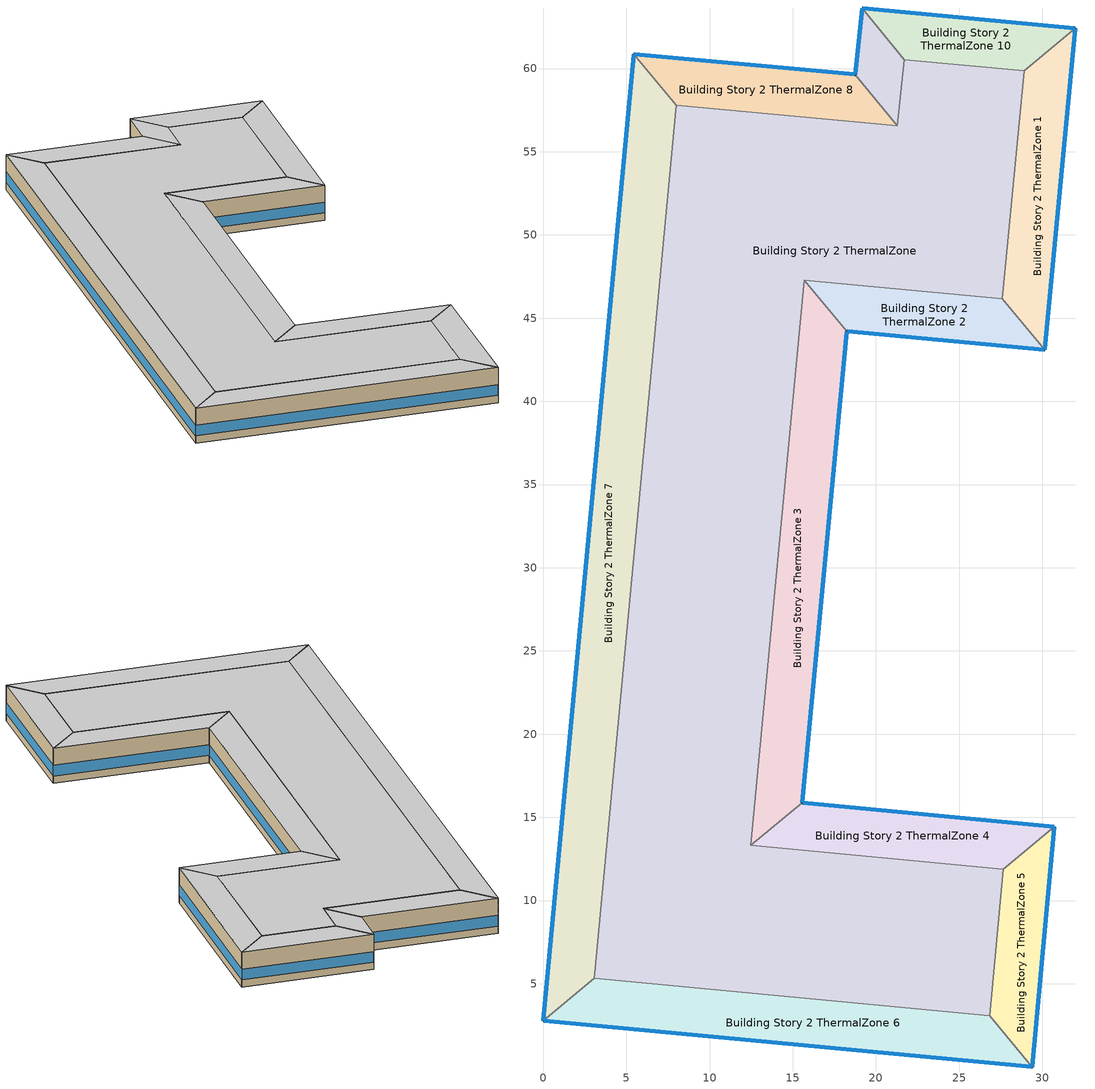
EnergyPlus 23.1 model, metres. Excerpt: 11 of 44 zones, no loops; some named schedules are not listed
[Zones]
Building Story 2 ThermalZone
 floor adiabatic (Typical Interior Ceiling): 28.9,59.87 27.59,46.17 15.7,47.28 12.49,13.33 27.65,11.89 26.84,3.08 3.08,5.33 8,57.78 21.29,56.55 21.71,60.54 z3.6
 wall adiabatic (Typical Interior Wall): 27.59,46.17 28.9,59.87 21.71,60.54 21.29,56.55 8,57.78 3.08,5.33 26.84,3.08 27.65,11.89 12.49,13.33 15.7,47.28 27.59,46.17 z3.6:7.2
 ceiling adiabatic (Typical Interior Floor): 21.71,60.54 21.29,56.55 8,57.78 3.08,5.33 26.84,3.08 27.65,11.89 12.49,13.33 15.7,47.28 27.59,46.17 28.9,59.87 z7.2
Building Story 2 ThermalZone 1
 floor adiabatic (Typical Interior Ceiling): 31.99,62.42 30.14,43.09 27.59,46.17 28.9,59.87 z3.6
 wall outside (Typical Insulated Steel Framed Exterior Wall R-20.41): 30.14,43.09 31.99,62.42 z3.6:7.2
 wall adiabatic (Typical Interior Wall): 31.99,62.42 28.9,59.87 27.59,46.17 30.14,43.09 z3.6:7.2
 window (U 0.48 SHGC 0.40 Dbl Ref-D Clr 6mm/13mm): 30.15,43.12 31.98,62.39 z4.36:5.44
 ceiling adiabatic (Typical Interior Floor): 28.9,59.87 27.59,46.17 30.14,43.09 31.99,62.42 z7.2
Building Story 2 ThermalZone 10
 floor adiabatic (Typical Interior Floor): 19.17,63.64 31.99,62.42 28.9,59.87 21.71,60.54 z3.6
 wall outside (Typical Insulated Steel Framed Exterior Wall R-20.41): 31.99,62.42 19.17,63.64 z3.6:7.2
 wall adiabatic (Typical Interior Wall): 19.17,63.64 21.71,60.54 28.9,59.87 31.99,62.42 z3.6:7.2
 window (U 0.48 SHGC 0.40 Dbl Ref-D Clr 6mm/13mm): 31.96,62.42 19.2,63.63 z4.36:5.45
 ceiling adiabatic (Typical Interior Ceiling): 21.71,60.54 28.9,59.87 31.99,62.42 19.17,63.64 z7.2
Building Story 2 ThermalZone 2
 floor adiabatic (Typical Interior Ceiling): 30.14,43.09 18.25,44.2 15.7,47.28 27.59,46.17 z3.6
 wall outside (Typical Insulated Steel Framed Exterior Wall R-20.41): 18.25,44.2 30.14,43.09 z3.6:7.2
 wall adiabatic (Typical Interior Wall): 30.14,43.09 27.59,46.17 15.7,47.28 18.25,44.2 z3.6:7.2
 window (U 0.48 SHGC 0.40 Dbl Ref-D Clr 6mm/13mm): 18.28,44.2 30.12,43.09 z4.36:5.45
 ceiling adiabatic (Typical Interior Floor): 27.59,46.17 15.7,47.28 18.25,44.2 30.14,43.09 z7.2
Building Story 2 ThermalZone 3
 floor adiabatic (Typical Interior Ceiling): 18.25,44.2 15.57,15.88 12.49,13.33 15.7,47.28 z3.6
 wall outside (Typical Insulated Steel Framed Exterior Wall R-20.41): 15.57,15.88 18.25,44.2 z3.6:7.2
 wall adiabatic (Typical Interior Wall): 18.25,44.2 15.7,47.28 12.49,13.33 15.57,15.88 z3.6:7.2
 window (U 0.48 SHGC 0.40 Dbl Ref-D Clr 6mm/13mm): 15.58,15.91 18.25,44.18 z4.36:5.44
 ceiling adiabatic (Typical Interior Ceiling): 15.7,47.28 12.49,13.33 15.57,15.88 18.25,44.2 z7.2
Building Story 2 ThermalZone 4
 floor adiabatic (Typical Interior Floor): 15.57,15.88 30.73,14.44 27.65,11.89 12.49,13.33 z3.6
 wall outside (Typical Insulated Steel Framed Exterior Wall R-20.41): 30.73,14.44 15.57,15.88 z3.6:7.2
 wall adiabatic (Typical Interior Wall): 15.57,15.88 12.49,13.33 27.65,11.89 30.73,14.44 z3.6:7.2
 window (U 0.48 SHGC 0.40 Dbl Ref-D Clr 6mm/13mm): 30.71,14.44 15.6,15.88 z4.36:5.45
 ceiling adiabatic (Typical Interior Ceiling): 12.49,13.33 27.65,11.89 30.73,14.44 15.57,15.88 z7.2
Building Story 2 ThermalZone 5
 floor adiabatic (Typical Interior Floor): 30.73,14.44 29.39,0 26.84,3.08 27.65,11.89 z3.6
 wall outside (Typical Insulated Steel Framed Exterior Wall R-20.41): 29.39,0 30.73,14.44 z3.6:7.2
 wall adiabatic (Typical Interior Wall): 30.73,14.44 27.65,11.89 26.84,3.08 29.39,0 z3.6:7.2
 window (U 0.48 SHGC 0.40 Dbl Ref-D Clr 6mm/13mm): 29.39,0.03 30.73,14.41 z4.36:5.45
 ceiling adiabatic (Typical Interior Ceiling): 27.65,11.89 26.84,3.08 29.39,0 30.73,14.44 z7.2
Building Story 2 ThermalZone 6
 floor adiabatic (Typical Interior Floor): 29.39,0 0,2.78 3.08,5.33 26.84,3.08 z3.6
 wall outside (Typical Insulated Steel Framed Exterior Wall R-20.41): 0,2.78 29.39,0 z3.6:7.2
 wall adiabatic (Typical Interior Wall): 29.39,0 26.84,3.08 3.08,5.33 0,2.78 z3.6:7.2
 window (U 0.48 SHGC 0.40 Dbl Ref-D Clr 6mm/13mm): 0.03,2.77 29.37,0 z4.36:5.44
 ceiling adiabatic (Typical Interior Ceiling): 26.84,3.08 3.08,5.33 0,2.78 29.39,0 z7.2
Building Story 2 ThermalZone 7
 floor adiabatic (Typical Interior Floor): 0,2.78 5.44,60.86 8,57.78 3.08,5.33 z3.6
 wall outside (Typical Insulated Steel Framed Exterior Wall R-20.41): 5.44,60.86 0,2.78 z3.6:7.2
 wall adiabatic (Typical Interior Wall): 0,2.78 3.08,5.33 8,57.78 5.44,60.86 z3.6:7.2
 window (U 0.48 SHGC 0.40 Dbl Ref-D Clr 6mm/13mm): 5.44,60.84 0,2.8 z4.36:5.44
 ceiling adiabatic (Typical Interior Ceiling): 3.08,5.33 8,57.78 5.44,60.86 0,2.78 z7.2
Building Story 2 ThermalZone 8
 floor adiabatic (Typical Interior Floor): 5.44,60.86 18.76,59.64 21.29,56.55 8,57.78 z3.6
 wall outside (Typical Insulated Steel Framed Exterior Wall R-20.41): 18.76,59.64 5.44,60.86 z3.6:7.2
 wall adiabatic (Typical Interior Wall): 5.44,60.86 8,57.78 21.29,56.55 18.76,59.64 z3.6:7.2
 window (U 0.48 SHGC 0.40 Dbl Ref-D Clr 6mm/13mm): 18.73,59.64 5.47,60.86 z4.36:5.45
 ceiling adiabatic (Typical Interior Ceiling): 8,57.78 21.29,56.55 18.76,59.64 5.44,60.86 z7.2
Building Story 2 ThermalZone 9
 floor adiabatic (Typical Interior Floor): 18.76,59.64 19.17,63.64 21.71,60.54 21.29,56.55 z3.6
 wall outside (Typical Insulated Steel Framed Exterior Wall R-20.41): 19.17,63.64 18.76,59.64 z3.6:7.2
 wall adiabatic (Typical Interior Wall): 18.76,59.64 21.29,56.55 21.71,60.54 19.17,63.64 z3.6:7.2
 window (U 0.48 SHGC 0.40 Dbl Ref-D Clr 6mm/13mm): 19.17,63.61 18.76,59.66 z4.36:5.46
 ceiling adiabatic (Typical Interior Ceiling): 21.29,56.55 21.71,60.54 19.17,63.64 18.76,59.64 z7.2
[Building]
bld_13: Terrain=City
[Site:Location]
Laramie General Brees Field_WY_USA: Latitude {deg}=41.3145; Longitude {deg}=-105.585; Time Zone {hr}=-7; Elevation {m}=2215
[Site:GroundTemperature:FCfactorMethod]
8.6, 2.8, -4.1, -8.8, -2.2, 0.3, 6.7, 10.1, 16.5, 20.6, 19.2, 14.7
[Site:WaterMainsTemperature]
Calculation Method=Correlation; Annual Average Outdoor Air Temperature {C}=8.96667; Maximum Difference In Monthly Average Outdoor Air Temperatures {deltaC}=26.2
[SizingPeriod:DesignDay] Day of Month=21; Dry-Bulb Temperature Range Modifier Type=DefaultMultipliers; Humidity Condition Type=Wetbulb; Barometric Pressure {Pa}=98769; Rain Indicator=No; Snow Indicator=No; Daylight Saving Time Indicator=No; Begin Environment Reset Mode=FullResetAtBeginEnvironment
Name | Month | Day Type | Maximum Dry-Bulb Temperature {C} | Daily Dry-Bulb Temperature Range {deltaC} | Wetbulb or DewPoint at Maximum Dry-Bulb {C} | Wind Speed {m/s} | Wind Direction {deg} | Solar Model Indicator | ASHRAE Clear Sky Optical Depth for Beam Irradiance (taub) | ASHRAE Clear Sky Optical Depth for Diffuse Irradiance (taud) | Sky Clearness
Buffalo Niagara Intl Ap Ann Clg .4% Condns DB=>MWB 1 | 7 | SummerDesignDay | 30.3 | 9.3 | 21.8 | 5.7 | 240 | ASHRAETau | 0.462 | 2.001
Buffalo Niagara Intl Ap Ann Clg .4% Condns WB=>MDB 1 | 7 | SummerDesignDay | 27.8 | 9.3 | 23.8 | 5.7 | 240 | ASHRAETau | 0.462 | 2.001
Buffalo Niagara Intl Ap Ann Htg 99.6% Condns DB 1 | 1 | WinterDesignDay | -16.3 | 0 | -16.3 | 5.1 | 270 | ASHRAEClearSky |  |  | 0
[Material] Thermal Absorptance=0.9; Solar Absorptance=0.7
Name | Roughness | Thickness {m} | Conductivity {W/m-K} | Density {kg/m3} | Specific Heat {J/kg-K} | Visible Absorptance
100mm Normalweight concrete floor | MediumRough | 0.1016 | 2.31045 | 2322 | 832.557 | 0.7
25mm Stucco | Smooth | 0.0254 | 0.72 | 1856 | 840 | 0.7
5/8 in. Gypsum Board | MediumSmooth | 0.0159 | 0.16 | 800 | 1090 | 0.7
G01 13mm gypsum board | Smooth | 0.0127 | 0.160031 | 800.001 | 1090.73 | 0.5
Std Wood 6inch 1; Std Wood 6inch 2 | MediumSmooth | 0.15 | 0.12 | 540 | 1210 | 0.7
[Material:NoMass] Roughness=Smooth; Thermal Absorptance=0.9; Solar Absorptance=0.7
Name | Thermal Resistance {m2-K/W} | Visible Absorptance
CP02 CARPET PAD | 0.21648 | 0.8
Typical Insulation R-18.23 | 3.21036 | 0.7
[WindowMaterial:Gas]
AIR 13MM: Gas Type=Air; Thickness {m}=0.0127
[WindowMaterial:Glazing] Optical Data Type=SpectralAverage; Thickness {m}=0.006; Infrared Transmittance at Normal Incidence=0; Front Side Infrared Hemispherical Emissivity=0.84; Conductivity {W/m-K}=0.9; Dirt Correction Factor for Solar and Visible Transmittance=1; Solar Diffusing=No
Name | Solar Transmittance at Normal Incidence | Front Side Solar Reflectance at Normal Incidence | Back Side Solar Reflectance at Normal Incidence | Visible Transmittance at Normal Incidence | Front Side Visible Reflectance at Normal Incidence | Back Side Visible Reflectance at Normal Incidence | Back Side Infrared Hemispherical Emissivity
CLEAR 6MM | 0.775 | 0.071 | 0.071 | 0.881 | 0.08 | 0.08 | 0.84
REF D CLEAR 6MM | 0.429 | 0.308 | 0.379 | 0.334 | 0.453 | 0.505 | 0.82
[Construction]
InteriorFurnishings 1: Std Wood 6inch 1
InteriorFurnishings 2: Std Wood 6inch 2
Typical Insulated Steel Framed Exterior Wall R-20.41: 25mm Stucco, 5/8 in. Gypsum Board, Typical Insulation R-18.23, 5/8 in. Gypsum Board
Typical Interior Ceiling: CP02 CARPET PAD, 100mm Normalweight concrete floor
Typical Interior Floor: 100mm Normalweight concrete floor, CP02 CARPET PAD
Typical Interior Wall: G01 13mm gypsum board, G01 13mm gypsum board
U 0.48 SHGC 0.40 Dbl Ref-D Clr 6mm/13mm: REF D CLEAR 6MM, AIR 13MM, CLEAR 6MM
[Zone] Multiplier=1; Part of Total Floor Area=Yes
Building Story 2 ThermalZone; Building Story 2 ThermalZone 1; Building Story 2 ThermalZone 10; Building Story 2 ThermalZone 2; Building Story 2 ThermalZone 3; Building Story 2 ThermalZone 4; Building Story 2 ThermalZone 5; Building Story 2 ThermalZone 6; Building Story 2 ThermalZone 7; Building Story 2 ThermalZone 8; Building Story 2 ThermalZone 9
[Space] Space Type=Story Mid Blended Space Type
Name | Zone
Building Story 2 Space | Building Story 2 ThermalZone
Building Story 2 Space 1 | Building Story 2 ThermalZone 1
Building Story 2 Space 10 | Building Story 2 ThermalZone 10
Building Story 2 Space 2 | Building Story 2 ThermalZone 2
Building Story 2 Space 3 | Building Story 2 ThermalZone 3
Building Story 2 Space 4 | Building Story 2 ThermalZone 4
Building Story 2 Space 5 | Building Story 2 ThermalZone 5
Building Story 2 Space 6 | Building Story 2 ThermalZone 6
Building Story 2 Space 7 | Building Story 2 ThermalZone 7
Building Story 2 Space 8 | Building Story 2 ThermalZone 8
Building Story 2 Space 9 | Building Story 2 ThermalZone 9
[SpaceList]
Story Mid Blended Space Type: Building Story 2 Space 6, Building Story 2 Space 4, Building Story 2 Space 10, Building Story 2 Space, Building Story 2 Space 1, Building Story 2 Space 2, Building Story 2 Space 3, Building Story 2 Space 5, Building Story 2 Space 7, Building Story 2 Space 8, Building Story 2 Space 9
[InternalMass]
Name | Construction | Zone or ZoneList | Space or SpaceList | Surface Area {m2}
Building Story 2 Space 6 SecondarySchool Classroom A  - Story Mid Mass; Building Story 2 Space 6 SecondarySchool Classroom C  - Story Mid Mass | InteriorFurnishings 1 | Building Story 2 ThermalZone 6 | Building Story 2 Space 6 | 30.9191
Building Story 2 Space 4 SecondarySchool Classroom A  - Story Mid Mass; Building Story 2 Space 4 SecondarySchool Classroom C  - Story Mid Mass | InteriorFurnishings 1 | Building Story 2 ThermalZone 4 | Building Story 2 Space 4 | 17.6558
Building Story 2 Space 10 SecondarySchool Classroom A  - Story Mid Mass; Building Story 2 Space 10 SecondarySchool Classroom C  - Story Mid Mass | InteriorFurnishings 1 | Building Story 2 ThermalZone 10 | Building Story 2 Space 10 | 11.6681
Building Story 2 Space SecondarySchool Classroom A  - Story Mid Mass; Building Story 2 Space SecondarySchool Classroom C  - Story Mid Mass | InteriorFurnishings 1 | Building Story 2 ThermalZone | Building Story 2 Space | 301.266
Building Story 2 Space 1 SecondarySchool Classroom A  - Story Mid Mass; Building Story 2 Space 1 SecondarySchool Classroom C  - Story Mid Mass | InteriorFurnishings 1 | Building Story 2 ThermalZone 1 | Building Story 2 Space 1 | 19.2248
Building Story 2 Space 2 SecondarySchool Classroom A  - Story Mid Mass; Building Story 2 Space 2 SecondarySchool Classroom C  - Story Mid Mass | InteriorFurnishings 1 | Building Story 2 ThermalZone 2 | Building Story 2 Space 2 | 13.8479
Building Story 2 Space 3 SecondarySchool Classroom A  - Story Mid Mass; Building Story 2 Space 3 SecondarySchool Classroom C  - Story Mid Mass | InteriorFurnishings 1 | Building Story 2 ThermalZone 3 | Building Story 2 Space 3 | 36.251
Building Story 2 Space 5 SecondarySchool Classroom A  - Story Mid Mass; Building Story 2 Space 5 SecondarySchool Classroom C  - Story Mid Mass | InteriorFurnishings 1 | Building Story 2 ThermalZone 5 | Building Story 2 Space 5 | 13.5259
Building Story 2 Space 7 SecondarySchool Classroom A  - Story Mid Mass; Building Story 2 Space 7 SecondarySchool Classroom C  - Story Mid Mass | InteriorFurnishings 1 | Building Story 2 ThermalZone 7 | Building Story 2 Space 7 | 64.3603
Building Story 2 Space 8 SecondarySchool Classroom A  - Story Mid Mass; Building Story 2 Space 8 SecondarySchool Classroom C  - Story Mid Mass | InteriorFurnishings 1 | Building Story 2 ThermalZone 8 | Building Story 2 Space 8 | 15.5292
Building Story 2 Space 9 SecondarySchool Classroom A  - Story Mid Mass; Building Story 2 Space 9 SecondarySchool Classroom C  - Story Mid Mass | InteriorFurnishings 1 | Building Story 2 ThermalZone 9 | Building Story 2 Space 9 | 4.67745
Building Story 2 Space 6 SecondarySchool Classroom A end_a - Story Mid Mass; Building Story 2 Space 6 SecondarySchool Classroom C end_a - Story Mid Mass | InteriorFurnishings 1 | Building Story 2 ThermalZone 6 | Building Story 2 Space 6 | 4.59899
Building Story 2 Space 4 SecondarySchool Classroom A end_a - Story Mid Mass; Building Story 2 Space 4 SecondarySchool Classroom C end_a - Story Mid Mass | InteriorFurnishings 1 | Building Story 2 ThermalZone 4 | Building Story 2 Space 4 | 2.62616
Building Story 2 Space 10 SecondarySchool Classroom A end_a - Story Mid Mass; Building Story 2 Space 10 SecondarySchool Classroom C end_a - Story Mid Mass | InteriorFurnishings 1 | Building Story 2 ThermalZone 10 | Building Story 2 Space 10 | 1.73554
Building Story 2 Space SecondarySchool Classroom A end_a - Story Mid Mass; Building Story 2 Space SecondarySchool Classroom C end_a - Story Mid Mass | InteriorFurnishings 1 | Building Story 2 ThermalZone | Building Story 2 Space | 44.8111
Building Story 2 Space 1 SecondarySchool Classroom A end_a - Story Mid Mass; Building Story 2 Space 1 SecondarySchool Classroom C end_a - Story Mid Mass | InteriorFurnishings 1 | Building Story 2 ThermalZone 1 | Building Story 2 Space 1 | 2.85955
Building Story 2 Space 2 SecondarySchool Classroom A end_a - Story Mid Mass; Building Story 2 Space 2 SecondarySchool Classroom C end_a - Story Mid Mass | InteriorFurnishings 1 | Building Story 2 ThermalZone 2 | Building Story 2 Space 2 | 2.05977
Building Story 2 Space 3 SecondarySchool Classroom A end_a - Story Mid Mass; Building Story 2 Space 3 SecondarySchool Classroom C end_a - Story Mid Mass | InteriorFurnishings 1 | Building Story 2 ThermalZone 3 | Building Story 2 Space 3 | 5.39205
Building Story 2 Space 5 SecondarySchool Classroom A end_a - Story Mid Mass; Building Story 2 Space 5 SecondarySchool Classroom C end_a - Story Mid Mass | InteriorFurnishings 1 | Building Story 2 ThermalZone 5 | Building Story 2 Space 5 | 2.01187
Building Story 2 Space 7 SecondarySchool Classroom A end_a - Story Mid Mass; Building Story 2 Space 7 SecondarySchool Classroom C end_a - Story Mid Mass | InteriorFurnishings 1 | Building Story 2 ThermalZone 7 | Building Story 2 Space 7 | 9.57311
Building Story 2 Space 8 SecondarySchool Classroom A end_a - Story Mid Mass; Building Story 2 Space 8 SecondarySchool Classroom C end_a - Story Mid Mass | InteriorFurnishings 1 | Building Story 2 ThermalZone 8 | Building Story 2 Space 8 | 2.30985
Building Story 2 Space 9 SecondarySchool Classroom A end_a - Story Mid Mass; Building Story 2 Space 9 SecondarySchool Classroom C end_a - Story Mid Mass | InteriorFurnishings 1 | Building Story 2 ThermalZone 9 | Building Story 2 Space 9 | 0.695735
Building Story 2 Space 6 SecondarySchool Corridor B  - Story Mid Mass | InteriorFurnishings 1 | Building Story 2 ThermalZone 6 | Building Story 2 Space 6 | 43.5979
Building Story 2 Space 4 SecondarySchool Corridor B  - Story Mid Mass | InteriorFurnishings 1 | Building Story 2 ThermalZone 4 | Building Story 2 Space 4 | 24.8958
Building Story 2 Space 10 SecondarySchool Corridor B  - Story Mid Mass | InteriorFurnishings 1 | Building Story 2 ThermalZone 10 | Building Story 2 Space 10 | 16.4527
Building Story 2 Space SecondarySchool Corridor B  - Story Mid Mass | InteriorFurnishings 1 | Building Story 2 ThermalZone | Building Story 2 Space | 424.804
Building Story 2 Space 1 SecondarySchool Corridor B  - Story Mid Mass | InteriorFurnishings 1 | Building Story 2 ThermalZone 1 | Building Story 2 Space 1 | 27.1082
Building Story 2 Space 2 SecondarySchool Corridor B  - Story Mid Mass | InteriorFurnishings 1 | Building Story 2 ThermalZone 2 | Building Story 2 Space 2 | 19.5264
Building Story 2 Space 3 SecondarySchool Corridor B  - Story Mid Mass | InteriorFurnishings 1 | Building Story 2 ThermalZone 3 | Building Story 2 Space 3 | 51.1161
Building Story 2 Space 5 SecondarySchool Corridor B  - Story Mid Mass | InteriorFurnishings 1 | Building Story 2 ThermalZone 5 | Building Story 2 Space 5 | 19.0724
Building Story 2 Space 7 SecondarySchool Corridor B  - Story Mid Mass | InteriorFurnishings 1 | Building Story 2 ThermalZone 7 | Building Story 2 Space 7 | 90.752
Building Story 2 Space 8 SecondarySchool Corridor B  - Story Mid Mass | InteriorFurnishings 1 | Building Story 2 ThermalZone 8 | Building Story 2 Space 8 | 21.8972
Building Story 2 Space 9 SecondarySchool Corridor B  - Story Mid Mass | InteriorFurnishings 1 | Building Story 2 ThermalZone 9 | Building Story 2 Space 9 | 6.5955
Building Story 2 Space 6 SecondarySchool Corridor B end_a - Story Mid Mass | InteriorFurnishings 1 | Building Story 2 ThermalZone 6 | Building Story 2 Space 6 | 6.48486
Building Story 2 Space 4 SecondarySchool Corridor B end_a - Story Mid Mass | InteriorFurnishings 1 | Building Story 2 ThermalZone 4 | Building Story 2 Space 4 | 3.70305
Building Story 2 Space 10 SecondarySchool Corridor B end_a - Story Mid Mass | InteriorFurnishings 1 | Building Story 2 ThermalZone 10 | Building Story 2 Space 10 | 2.44722
Building Story 2 Space SecondarySchool Corridor B end_a - Story Mid Mass | InteriorFurnishings 1 | Building Story 2 ThermalZone | Building Story 2 Space | 63.1864
Building Story 2 Space 1 SecondarySchool Corridor B end_a - Story Mid Mass | InteriorFurnishings 1 | Building Story 2 ThermalZone 1 | Building Story 2 Space 1 | 4.03214
Building Story 2 Space 2 SecondarySchool Corridor B end_a - Story Mid Mass | InteriorFurnishings 1 | Building Story 2 ThermalZone 2 | Building Story 2 Space 2 | 2.90441
Building Story 2 Space 3 SecondarySchool Corridor B end_a - Story Mid Mass | InteriorFurnishings 1 | Building Story 2 ThermalZone 3 | Building Story 2 Space 3 | 7.60313
Building Story 2 Space 5 SecondarySchool Corridor B end_a - Story Mid Mass | InteriorFurnishings 1 | Building Story 2 ThermalZone 5 | Building Story 2 Space 5 | 2.83687
Building Story 2 Space 7 SecondarySchool Corridor B end_a - Story Mid Mass | InteriorFurnishings 1 | Building Story 2 ThermalZone 7 | Building Story 2 Space 7 | 13.4987
Building Story 2 Space 8 SecondarySchool Corridor B end_a - Story Mid Mass | InteriorFurnishings 1 | Building Story 2 ThermalZone 8 | Building Story 2 Space 8 | 3.25703
Building Story 2 Space 9 SecondarySchool Corridor B end_a - Story Mid Mass | InteriorFurnishings 1 | Building Story 2 ThermalZone 9 | Building Story 2 Space 9 | 0.98103
Building Story 2 Space 6 SecondarySchool Gym A  - Story Mid Mass; Building Story 2 Space 6 SecondarySchool Gym C  - Story Mid Mass | InteriorFurnishings 1 | Building Story 2 ThermalZone 6 | Building Story 2 Space 6 | 2.20642
Building Story 2 Space 4 SecondarySchool Gym A  - Story Mid Mass; Building Story 2 Space 4 SecondarySchool Gym C  - Story Mid Mass | InteriorFurnishings 1 | Building Story 2 ThermalZone 4 | Building Story 2 Space 4 | 1.25993
Building Story 2 Space 10 SecondarySchool Gym A  - Story Mid Mass; Building Story 2 Space 10 SecondarySchool Gym C  - Story Mid Mass | InteriorFurnishings 1 | Building Story 2 ThermalZone 10 | Building Story 2 Space 10 | 0.832646
Building Story 2 Space SecondarySchool Gym A  - Story Mid Mass; Building Story 2 Space SecondarySchool Gym C  - Story Mid Mass | InteriorFurnishings 1 | Building Story 2 ThermalZone | Building Story 2 Space | 21.4986
Building Story 2 Space 1 SecondarySchool Gym A  - Story Mid Mass; Building Story 2 Space 1 SecondarySchool Gym C  - Story Mid Mass | InteriorFurnishings 1 | Building Story 2 ThermalZone 1 | Building Story 2 Space 1 | 1.3719
Building Story 2 Space 2 SecondarySchool Gym A  - Story Mid Mass; Building Story 2 Space 2 SecondarySchool Gym C  - Story Mid Mass | InteriorFurnishings 1 | Building Story 2 ThermalZone 2 | Building Story 2 Space 2 | 0.9882
Building Story 2 Space 3 SecondarySchool Gym A  - Story Mid Mass; Building Story 2 Space 3 SecondarySchool Gym C  - Story Mid Mass | InteriorFurnishings 1 | Building Story 2 ThermalZone 3 | Building Story 2 Space 3 | 2.5869
Building Story 2 Space 5 SecondarySchool Gym A  - Story Mid Mass; Building Story 2 Space 5 SecondarySchool Gym C  - Story Mid Mass | InteriorFurnishings 1 | Building Story 2 ThermalZone 5 | Building Story 2 Space 5 | 0.965221
Building Story 2 Space 7 SecondarySchool Gym A  - Story Mid Mass; Building Story 2 Space 7 SecondarySchool Gym C  - Story Mid Mass | InteriorFurnishings 1 | Building Story 2 ThermalZone 7 | Building Story 2 Space 7 | 4.59281
Building Story 2 Space 8 SecondarySchool Gym A  - Story Mid Mass; Building Story 2 Space 8 SecondarySchool Gym C  - Story Mid Mass | InteriorFurnishings 1 | Building Story 2 ThermalZone 8 | Building Story 2 Space 8 | 1.10818
Building Story 2 Space 9 SecondarySchool Gym A  - Story Mid Mass; Building Story 2 Space 9 SecondarySchool Gym C  - Story Mid Mass | InteriorFurnishings 1 | Building Story 2 ThermalZone 9 | Building Story 2 Space 9 | 0.333787
Building Story 2 Space 6 SecondarySchool Gym A end_b - Story Mid Mass; Building Story 2 Space 6 SecondarySchool Gym C end_b - Story Mid Mass | InteriorFurnishings 1 | Building Story 2 ThermalZone 6 | Building Story 2 Space 6 | 2.44385
Building Story 2 Space 4 SecondarySchool Gym A end_b - Story Mid Mass; Building Story 2 Space 4 SecondarySchool Gym C end_b - Story Mid Mass | InteriorFurnishings 1 | Building Story 2 ThermalZone 4 | Building Story 2 Space 4 | 1.39552
Building Story 2 Space 10 SecondarySchool Gym A end_b - Story Mid Mass; Building Story 2 Space 10 SecondarySchool Gym C end_b - Story Mid Mass | InteriorFurnishings 1 | Building Story 2 ThermalZone 10 | Building Story 2 Space 10 | 0.922248
Building Story 2 Space SecondarySchool Gym A end_b - Story Mid Mass; Building Story 2 Space SecondarySchool Gym C end_b - Story Mid Mass | InteriorFurnishings 1 | Building Story 2 ThermalZone | Building Story 2 Space | 23.8121
Building Story 2 Space 1 SecondarySchool Gym A end_b - Story Mid Mass; Building Story 2 Space 1 SecondarySchool Gym C end_b - Story Mid Mass | InteriorFurnishings 1 | Building Story 2 ThermalZone 1 | Building Story 2 Space 1 | 1.51954
Building Story 2 Space 2 SecondarySchool Gym A end_b - Story Mid Mass; Building Story 2 Space 2 SecondarySchool Gym C end_b - Story Mid Mass | InteriorFurnishings 1 | Building Story 2 ThermalZone 2 | Building Story 2 Space 2 | 1.09454
Building Story 2 Space 3 SecondarySchool Gym A end_b - Story Mid Mass; Building Story 2 Space 3 SecondarySchool Gym C end_b - Story Mid Mass | InteriorFurnishings 1 | Building Story 2 ThermalZone 3 | Building Story 2 Space 3 | 2.86528
Building Story 2 Space 5 SecondarySchool Gym A end_b - Story Mid Mass; Building Story 2 Space 5 SecondarySchool Gym C end_b - Story Mid Mass | InteriorFurnishings 1 | Building Story 2 ThermalZone 5 | Building Story 2 Space 5 | 1.06909
Building Story 2 Space 7 SecondarySchool Gym A end_b - Story Mid Mass; Building Story 2 Space 7 SecondarySchool Gym C end_b - Story Mid Mass | InteriorFurnishings 1 | Building Story 2 ThermalZone 7 | Building Story 2 Space 7 | 5.08705
Building Story 2 Space 8 SecondarySchool Gym A end_b - Story Mid Mass; Building Story 2 Space 8 SecondarySchool Gym C end_b - Story Mid Mass | InteriorFurnishings 1 | Building Story 2 ThermalZone 8 | Building Story 2 Space 8 | 1.22743
Building Story 2 Space 9 SecondarySchool Gym A end_b - Story Mid Mass; Building Story 2 Space 9 SecondarySchool Gym C end_b - Story Mid Mass | InteriorFurnishings 1 | Building Story 2 ThermalZone 9 | Building Story 2 Space 9 | 0.369707
Building Story 2 Space 6 SecondarySchool Gym B  - Story Mid Mass | InteriorFurnishings 1 | Building Story 2 ThermalZone 6 | Building Story 2 Space 6 | 9.7463
Building Story 2 Space 4 SecondarySchool Gym B  - Story Mid Mass | InteriorFurnishings 1 | Building Story 2 ThermalZone 4 | Building Story 2 Space 4 | 5.56544
Building Story 2 Space 10 SecondarySchool Gym B  - Story Mid Mass | InteriorFurnishings 1 | Building Story 2 ThermalZone 10 | Building Story 2 Space 10 | 3.678
Building Story 2 Space SecondarySchool Gym B  - Story Mid Mass | InteriorFurnishings 1 | Building Story 2 ThermalZone | Building Story 2 Space | 94.9649
Building Story 2 Space 1 SecondarySchool Gym B  - Story Mid Mass | InteriorFurnishings 1 | Building Story 2 ThermalZone 1 | Building Story 2 Space 1 | 6.06004
Building Story 2 Space 2 SecondarySchool Gym B  - Story Mid Mass | InteriorFurnishings 1 | Building Story 2 ThermalZone 2 | Building Story 2 Space 2 | 4.36513
Building Story 2 Space 3 SecondarySchool Gym B  - Story Mid Mass | InteriorFurnishings 1 | Building Story 2 ThermalZone 3 | Building Story 2 Space 3 | 11.427
Building Story 2 Space 5 SecondarySchool Gym B  - Story Mid Mass | InteriorFurnishings 1 | Building Story 2 ThermalZone 5 | Building Story 2 Space 5 | 4.26362
Building Story 2 Space 7 SecondarySchool Gym B  - Story Mid Mass | InteriorFurnishings 1 | Building Story 2 ThermalZone 7 | Building Story 2 Space 7 | 20.2876
Building Story 2 Space 8 SecondarySchool Gym B  - Story Mid Mass | InteriorFurnishings 1 | Building Story 2 ThermalZone 8 | Building Story 2 Space 8 | 4.8951
Building Story 2 Space 9 SecondarySchool Gym B  - Story Mid Mass | InteriorFurnishings 1 | Building Story 2 ThermalZone 9 | Building Story 2 Space 9 | 1.47442
Building Story 2 Space 6 SecondarySchool Gym B end_b - Story Mid Mass | InteriorFurnishings 1 | Building Story 2 ThermalZone 6 | Building Story 2 Space 6 | 10.7951
Building Story 2 Space 4 SecondarySchool Gym B end_b - Story Mid Mass | InteriorFurnishings 1 | Building Story 2 ThermalZone 4 | Building Story 2 Space 4 | 6.16435
Building Story 2 Space 10 SecondarySchool Gym B end_b - Story Mid Mass | InteriorFurnishings 1 | Building Story 2 ThermalZone 10 | Building Story 2 Space 10 | 4.0738
Building Story 2 Space SecondarySchool Gym B end_b - Story Mid Mass | InteriorFurnishings 1 | Building Story 2 ThermalZone | Building Story 2 Space | 105.184
Building Story 2 Space 1 SecondarySchool Gym B end_b - Story Mid Mass | InteriorFurnishings 1 | Building Story 2 ThermalZone 1 | Building Story 2 Space 1 | 6.71217
Building Story 2 Space 2 SecondarySchool Gym B end_b - Story Mid Mass | InteriorFurnishings 1 | Building Story 2 ThermalZone 2 | Building Story 2 Space 2 | 4.83487
Building Story 2 Space 3 SecondarySchool Gym B end_b - Story Mid Mass | InteriorFurnishings 1 | Building Story 2 ThermalZone 3 | Building Story 2 Space 3 | 12.6567
Building Story 2 Space 5 SecondarySchool Gym B end_b - Story Mid Mass | InteriorFurnishings 1 | Building Story 2 ThermalZone 5 | Building Story 2 Space 5 | 4.72244
Building Story 2 Space 7 SecondarySchool Gym B end_b - Story Mid Mass | InteriorFurnishings 1 | Building Story 2 ThermalZone 7 | Building Story 2 Space 7 | 22.4708
Building Story 2 Space 8 SecondarySchool Gym B end_b - Story Mid Mass | InteriorFurnishings 1 | Building Story 2 ThermalZone 8 | Building Story 2 Space 8 | 5.42187
Building Story 2 Space 9 SecondarySchool Gym B end_b - Story Mid Mass | InteriorFurnishings 1 | Building Story 2 ThermalZone 9 | Building Story 2 Space 9 | 1.63309
Building Story 2 Space Mass | InteriorFurnishings 2 | Building Story 2 ThermalZone | Building Story 2 Space | 1470.92
Building Story 2 Space 1 Mass | InteriorFurnishings 2 | Building Story 2 ThermalZone 1 | Building Story 2 Space 1 | 93.8642
Building Story 2 Space 10 Mass | InteriorFurnishings 2 | Building Story 2 ThermalZone 10 | Building Story 2 Space 10 | 56.9688
Building Story 2 Space 2 Mass | InteriorFurnishings 2 | Building Story 2 ThermalZone 2 | Building Story 2 Space 2 | 67.6117
Building Story 2 Space 3 Mass | InteriorFurnishings 2 | Building Story 2 ThermalZone 3 | Building Story 2 Space 3 | 176.993
Building Story 2 Space 4 Mass | InteriorFurnishings 2 | Building Story 2 ThermalZone 4 | Building Story 2 Space 4 | 86.2034
Building Story 2 Space 5 Mass | InteriorFurnishings 2 | Building Story 2 ThermalZone 5 | Building Story 2 Space 5 | 66.0395
Building Story 2 Space 6 Mass | InteriorFurnishings 2 | Building Story 2 ThermalZone 6 | Building Story 2 Space 6 | 150.961
Building Story 2 Space 7 Mass | InteriorFurnishings 2 | Building Story 2 ThermalZone 7 | Building Story 2 Space 7 | 314.236
Building Story 2 Space 8 Mass | InteriorFurnishings 2 | Building Story 2 ThermalZone 8 | Building Story 2 Space 8 | 75.8205
Building Story 2 Space 9 Mass | InteriorFurnishings 2 | Building Story 2 ThermalZone 9 | Building Story 2 Space 9 | 22.8374
[Lights] Zone or ZoneList or Space or SpaceList=Story Mid Blended Space Type; Design Level Calculation Method=Watts/Area; Return Air Fraction=0; Fraction Radiant=0.37; Fraction Visible=0.2; Fraction Replaceable=1
Name | Schedule | Watts per Zone Floor Area {W/m2}
SecondarySchool Classroom Lights 1 | SchoolSecondary BLDG_LIGHT_CLASSROOM_SCH_2013 | 6.28069
SecondarySchool Corridor Lights 1 | SchoolSecondary BLDG_LIGHT_CORRIDOR_SCH_2013 | 2.35688
SecondarySchool Gym Lights 2 | SchoolSecondary BLDG_LIGHT_GYM_SCH_2013 | 1.53202
[People] Zone or ZoneList or Space or SpaceList=Story Mid Blended Space Type; Number of People Calculation Method=People/Area; Fraction Radiant=0.3; Activity Level Schedule=SchoolSecondary ACTIVITY_SCH; Enable ASHRAE 55 Comfort Warnings=Yes; Mean Radiant Temperature Calculation Type=ZoneAveraged; Work Efficiency Schedule=Work Efficiency Schedule; Clothing Insulation Schedule=Clothing Schedule; Air Velocity Schedule=Air Velocity Schedule; Thermal Comfort Model 1 Type=Fanger
Name | Number of People Schedule | People per Floor Area {person/m2}
SecondarySchool Classroom People 1 | SchoolSecondary BLDG_OCC_SCH | 0.177277
SecondarySchool Gym People 2 | SchoolSecondary BLDG_OCC_SCH_Gym | 0.0638343
[ElectricEquipment] Zone or ZoneList or Space or SpaceList=Story Mid Blended Space Type; Schedule=SchoolSecondary BLDG_EQUIP_SCH_2013; Design Level Calculation Method=Watts/Area; Fraction Latent=0; Fraction Radiant=0.5; Fraction Lost=0
Name | Watts per Zone Floor Area {W/m2}
SecondarySchool Classroom Elec Equip 1 | 4.70545
SecondarySchool Corridor Elec Equip 1 | 1.32128
SecondarySchool Gym Elec Equip 2 | 0.978793
[ZoneInfiltration:DesignFlowRate] Zone or ZoneList or Space or SpaceList=Story Mid Blended Space Type; Schedule=Always On Discrete; Design Flow Rate Calculation Method=Flow/ExteriorArea; Constant Term Coefficient=0; Temperature Term Coefficient=0; Velocity Term Coefficient=0.224; Velocity Squared Term Coefficient=0
Name | Flow Rate per Exterior Surface Area {m3/s-m2}
SecondarySchool Classroom A  - Story Mid Infiltration; SecondarySchool Classroom C  - Story Mid Infiltration | 0.000119343
SecondarySchool Classroom A end_a - Story Mid Infiltration; SecondarySchool Classroom C end_a - Story Mid Infiltration | 5.11568e-05
SecondarySchool Corridor B end_a - Story Mid Infiltration | 4.71038e-05
SecondarySchool Gym A  - Story Mid Infiltration; SecondarySchool Gym C  - Story Mid Infiltration | 1.60267e-05
SecondarySchool Gym A end_b - Story Mid Infiltration; SecondarySchool Gym C end_b - Story Mid Infiltration | 3.55026e-05
SecondarySchool Gym B end_b - Story Mid Infiltration | 7.8412e-05
[Daylighting:Controls] Lighting Control Type=Stepped; Minimum Input Power Fraction for Continuous or ContinuousOff Dimming Control=0.3; Minimum Light Output Fraction for Continuous or ContinuousOff Dimming Control=0.2; Number of Stepped Control Steps=3; Probability Lighting will be Reset When Needed in Manual Stepped Control=1; Glare Calculation Azimuth Angle of View Direction Clockwise from Zone y-Axis {deg}=-0; Maximum Allowable Discomfort Glare Index=22; Illuminance Setpoint at Reference Point 1 {lux}=215
Name | Zone or Space | Glare Calculation Daylighting Reference Point | Daylighting Reference Point 1 | Fraction of Lights Controlled by Reference Point 1 | Daylighting Reference Point 2 | Fraction of Lights Controlled by Reference Point 2 | Illuminance Setpoint at Reference Point 2 {lux}
Building Story 2 ThermalZone 1 DaylightingControls | Building Story 2 ThermalZone 1 | Building Story 2 Space 1 Daylt Sensor 1 | Building Story 2 Space 1 Daylt Sensor 1 | 0.691 | Building Story 2 Space 1 Daylt Sensor 2 | 0.308 | 215
Building Story 2 ThermalZone 10 DaylightingControls | Building Story 2 ThermalZone 10 | Building Story 2 Space 10 Daylt Sensor 1 | Building Story 2 Space 10 Daylt Sensor 1 | 0.715
Building Story 2 ThermalZone 2 DaylightingControls | Building Story 2 ThermalZone 2 | Building Story 2 Space 2 Daylt Sensor 1 | Building Story 2 Space 2 Daylt Sensor 1 | 0.639 | Building Story 2 Space 2 Daylt Sensor 2 | 0.306 | 215
Building Story 2 ThermalZone 3 DaylightingControls | Building Story 2 ThermalZone 3 | Building Story 2 Space 3 Daylt Sensor 1 | Building Story 2 Space 3 Daylt Sensor 1 | 0.621 | Building Story 2 Space 3 Daylt Sensor 2 | 0.337 | 215
Building Story 2 ThermalZone 4 DaylightingControls | Building Story 2 ThermalZone 4 | Building Story 2 Space 4 Daylt Sensor 1 | Building Story 2 Space 4 Daylt Sensor 1 | 0.642 | Building Story 2 Space 4 Daylt Sensor 2 | 0.315 | 215
Building Story 2 ThermalZone 5 DaylightingControls | Building Story 2 ThermalZone 5 | Building Story 2 Space 5 Daylt Sensor 1 | Building Story 2 Space 5 Daylt Sensor 1 | 0.707 | Building Story 2 Space 5 Daylt Sensor 2 | 0.292 | 215
Building Story 2 ThermalZone 6 DaylightingControls | Building Story 2 ThermalZone 6 | Building Story 2 Space 6 Daylt Sensor 1 | Building Story 2 Space 6 Daylt Sensor 1 | 0.676 | Building Story 2 Space 6 Daylt Sensor 2 | 0.323 | 215
Building Story 2 ThermalZone 7 DaylightingControls | Building Story 2 ThermalZone 7 | Building Story 2 Space 7 Daylt Sensor 1 | Building Story 2 Space 7 Daylt Sensor 1 | 0.663 | Building Story 2 Space 7 Daylt Sensor 2 | 0.336 | 215
Building Story 2 ThermalZone 8 DaylightingControls | Building Story 2 ThermalZone 8 | Building Story 2 Space 8 Daylt Sensor 1 | Building Story 2 Space 8 Daylt Sensor 1 | 0.639 | Building Story 2 Space 8 Daylt Sensor 2 | 0.312 | 215
[Exterior:Lights] Control Option=AstronomicalClock
Name | Schedule | Design Level {W}
Building Facades | Schedule Ruleset 1 | 721.941
Main Entries | Schedule Ruleset 2 | 266.854
Other Doors | Schedule Ruleset 2 | 252.399
Parking Areas and Drives | Schedule Ruleset 2 | 5310.01
[Schedule:Week:Daily]
SchoolSecondary BLDG_LIGHT_CLASSROOM_SCH_2013 Week Rule - Jan1-Jun24: SchoolSecondary BLDG_LIGHT_CLASSROOM_SCH_2013 Wknd Day, SchoolSecondary BLDG_LIGHT_CLASSROOM_SCH_2013 Wkdy Day, SchoolSecondary BLDG_LIGHT_CLASSROOM_SCH_2013 Wkdy Day, SchoolSecondary BLDG_LIGHT_CLASSROOM_SCH_2013 Wkdy Day, SchoolSecondary BLDG_LIGHT_CLASSROOM_SCH_2013 Wkdy Day, SchoolSecondary BLDG_LIGHT_CLASSROOM_SCH_2013 Wkdy Day, SchoolSecondary BLDG_LIGHT_CLASSROOM_SCH_2013 Wknd Day, SchoolSecondary BLDG_LIGHT_CLASSROOM_SCH_2013 Default, SchoolSecondary BLDG_LIGHT_CLASSROOM_SCH_2013 Summer Design Day, SchoolSecondary BLDG_LIGHT_CLASSROOM_SCH_2013 Winter Design Day, SchoolSecondary BLDG_LIGHT_CLASSROOM_SCH_2013 Default, SchoolSecondary BLDG_LIGHT_CLASSROOM_SCH_2013 Default
SchoolSecondary BLDG_LIGHT_CLASSROOM_SCH_2013 Week Rule - Jun25-Jul1: SchoolSecondary BLDG_LIGHT_CLASSROOM_SCH_2013 Wknd Day, SchoolSecondary BLDG_LIGHT_CLASSROOM_SCH_2013 Wkdy Day, SchoolSecondary BLDG_LIGHT_CLASSROOM_SCH_2013 Wkdy Day, SchoolSecondary BLDG_LIGHT_CLASSROOM_SCH_2013 Wkdy Day, SchoolSecondary BLDG_LIGHT_CLASSROOM_SCH_2013 Wkdy Day, SchoolSecondary BLDG_LIGHT_CLASSROOM_SCH_2013 Wkdy Day, SchoolSecondary BLDG_LIGHT_CLASSROOM_SCH_2013 Wknd Day 1, SchoolSecondary BLDG_LIGHT_CLASSROOM_SCH_2013 Default, SchoolSecondary BLDG_LIGHT_CLASSROOM_SCH_2013 Summer Design Day, SchoolSecondary BLDG_LIGHT_CLASSROOM_SCH_2013 Winter Design Day, SchoolSecondary BLDG_LIGHT_CLASSROOM_SCH_2013 Default, SchoolSecondary BLDG_LIGHT_CLASSROOM_SCH_2013 Default
SchoolSecondary BLDG_LIGHT_CLASSROOM_SCH_2013 Week Rule - Jul2-Aug26: SchoolSecondary BLDG_LIGHT_CLASSROOM_SCH_2013 Wknd Day 1, SchoolSecondary BLDG_LIGHT_CLASSROOM_SCH_2013 Wkdy Day 1, SchoolSecondary BLDG_LIGHT_CLASSROOM_SCH_2013 Wkdy Day 1, SchoolSecondary BLDG_LIGHT_CLASSROOM_SCH_2013 Wkdy Day 1, SchoolSecondary BLDG_LIGHT_CLASSROOM_SCH_2013 Wkdy Day 1, SchoolSecondary BLDG_LIGHT_CLASSROOM_SCH_2013 Wkdy Day 1, SchoolSecondary BLDG_LIGHT_CLASSROOM_SCH_2013 Wknd Day 1, SchoolSecondary BLDG_LIGHT_CLASSROOM_SCH_2013 Default, SchoolSecondary BLDG_LIGHT_CLASSROOM_SCH_2013 Summer Design Day, SchoolSecondary BLDG_LIGHT_CLASSROOM_SCH_2013 Winter Design Day, SchoolSecondary BLDG_LIGHT_CLASSROOM_SCH_2013 Default, SchoolSecondary BLDG_LIGHT_CLASSROOM_SCH_2013 Default
SchoolSecondary BLDG_LIGHT_CLASSROOM_SCH_2013 Week Rule - Aug27-Sep2: SchoolSecondary BLDG_LIGHT_CLASSROOM_SCH_2013 Wknd Day 1, SchoolSecondary BLDG_LIGHT_CLASSROOM_SCH_2013 Wkdy Day 1, SchoolSecondary BLDG_LIGHT_CLASSROOM_SCH_2013 Wkdy Day 1, SchoolSecondary BLDG_LIGHT_CLASSROOM_SCH_2013 Wkdy Day 1, SchoolSecondary BLDG_LIGHT_CLASSROOM_SCH_2013 Wkdy Day 1, SchoolSecondary BLDG_LIGHT_CLASSROOM_SCH_2013 Wkdy Day 2, SchoolSecondary BLDG_LIGHT_CLASSROOM_SCH_2013 Default, SchoolSecondary BLDG_LIGHT_CLASSROOM_SCH_2013 Default, SchoolSecondary BLDG_LIGHT_CLASSROOM_SCH_2013 Summer Design Day, SchoolSecondary BLDG_LIGHT_CLASSROOM_SCH_2013 Winter Design Day, SchoolSecondary BLDG_LIGHT_CLASSROOM_SCH_2013 Default, SchoolSecondary BLDG_LIGHT_CLASSROOM_SCH_2013 Default
SchoolSecondary BLDG_LIGHT_CLASSROOM_SCH_2013 Week Rule - Sep3-Dec31: SchoolSecondary BLDG_LIGHT_CLASSROOM_SCH_2013 Default, SchoolSecondary BLDG_LIGHT_CLASSROOM_SCH_2013 Wkdy Day 2, SchoolSecondary BLDG_LIGHT_CLASSROOM_SCH_2013 Wkdy Day 2, SchoolSecondary BLDG_LIGHT_CLASSROOM_SCH_2013 Wkdy Day 2, SchoolSecondary BLDG_LIGHT_CLASSROOM_SCH_2013 Wkdy Day 2, SchoolSecondary BLDG_LIGHT_CLASSROOM_SCH_2013 Wkdy Day 2, SchoolSecondary BLDG_LIGHT_CLASSROOM_SCH_2013 Default, SchoolSecondary BLDG_LIGHT_CLASSROOM_SCH_2013 Default, SchoolSecondary BLDG_LIGHT_CLASSROOM_SCH_2013 Summer Design Day, SchoolSecondary BLDG_LIGHT_CLASSROOM_SCH_2013 Winter Design Day, SchoolSecondary BLDG_LIGHT_CLASSROOM_SCH_2013 Default, SchoolSecondary BLDG_LIGHT_CLASSROOM_SCH_2013 Default
SchoolSecondary BLDG_LIGHT_GYM_SCH_2013 Week Rule - Jan1-Jun24: SchoolSecondary BLDG_LIGHT_GYM_SCH_2013 Wknd Day, SchoolSecondary BLDG_LIGHT_GYM_SCH_2013 Wkdy Day, SchoolSecondary BLDG_LIGHT_GYM_SCH_2013 Wkdy Day, SchoolSecondary BLDG_LIGHT_GYM_SCH_2013 Wkdy Day, SchoolSecondary BLDG_LIGHT_GYM_SCH_2013 Wkdy Day, SchoolSecondary BLDG_LIGHT_GYM_SCH_2013 Wkdy Day, SchoolSecondary BLDG_LIGHT_GYM_SCH_2013 Wknd Day, SchoolSecondary BLDG_LIGHT_GYM_SCH_2013 Default, SchoolSecondary BLDG_LIGHT_GYM_SCH_2013 Summer Design Day, SchoolSecondary BLDG_LIGHT_GYM_SCH_2013 Winter Design Day, SchoolSecondary BLDG_LIGHT_GYM_SCH_2013 Default, SchoolSecondary BLDG_LIGHT_GYM_SCH_2013 Default
SchoolSecondary BLDG_LIGHT_GYM_SCH_2013 Week Rule - Jun25-Jul1: SchoolSecondary BLDG_LIGHT_GYM_SCH_2013 Wknd Day, SchoolSecondary BLDG_LIGHT_GYM_SCH_2013 Wkdy Day, SchoolSecondary BLDG_LIGHT_GYM_SCH_2013 Wkdy Day, SchoolSecondary BLDG_LIGHT_GYM_SCH_2013 Wkdy Day, SchoolSecondary BLDG_LIGHT_GYM_SCH_2013 Wkdy Day, SchoolSecondary BLDG_LIGHT_GYM_SCH_2013 Wkdy Day, SchoolSecondary BLDG_LIGHT_GYM_SCH_2013 Wknd Day 1, SchoolSecondary BLDG_LIGHT_GYM_SCH_2013 Default, SchoolSecondary BLDG_LIGHT_GYM_SCH_2013 Summer Design Day, SchoolSecondary BLDG_LIGHT_GYM_SCH_2013 Winter Design Day, SchoolSecondary BLDG_LIGHT_GYM_SCH_2013 Default, SchoolSecondary BLDG_LIGHT_GYM_SCH_2013 Default
SchoolSecondary BLDG_LIGHT_GYM_SCH_2013 Week Rule - Jul2-Aug26: SchoolSecondary BLDG_LIGHT_GYM_SCH_2013 Wknd Day 1, SchoolSecondary BLDG_LIGHT_GYM_SCH_2013 Wkdy Day 1, SchoolSecondary BLDG_LIGHT_GYM_SCH_2013 Wkdy Day 1, SchoolSecondary BLDG_LIGHT_GYM_SCH_2013 Wkdy Day 1, SchoolSecondary BLDG_LIGHT_GYM_SCH_2013 Wkdy Day 1, SchoolSecondary BLDG_LIGHT_GYM_SCH_2013 Wkdy Day 1, SchoolSecondary BLDG_LIGHT_GYM_SCH_2013 Wknd Day 1, SchoolSecondary BLDG_LIGHT_GYM_SCH_2013 Default, SchoolSecondary BLDG_LIGHT_GYM_SCH_2013 Summer Design Day, SchoolSecondary BLDG_LIGHT_GYM_SCH_2013 Winter Design Day, SchoolSecondary BLDG_LIGHT_GYM_SCH_2013 Default, SchoolSecondary BLDG_LIGHT_GYM_SCH_2013 Default
SchoolSecondary BLDG_LIGHT_CORRIDOR_SCH_2013 Week Rule - Jan1-Jun24: SchoolSecondary BLDG_LIGHT_CORRIDOR_SCH_2013 Wknd Day, SchoolSecondary BLDG_LIGHT_CORRIDOR_SCH_2013 Wkdy Day, SchoolSecondary BLDG_LIGHT_CORRIDOR_SCH_2013 Wkdy Day, SchoolSecondary BLDG_LIGHT_CORRIDOR_SCH_2013 Wkdy Day, SchoolSecondary BLDG_LIGHT_CORRIDOR_SCH_2013 Wkdy Day, SchoolSecondary BLDG_LIGHT_CORRIDOR_SCH_2013 Wkdy Day, SchoolSecondary BLDG_LIGHT_CORRIDOR_SCH_2013 Wknd Day, SchoolSecondary BLDG_LIGHT_CORRIDOR_SCH_2013 Default, SchoolSecondary BLDG_LIGHT_CORRIDOR_SCH_2013 Summer Design Day, SchoolSecondary BLDG_LIGHT_CORRIDOR_SCH_2013 Winter Design Day, SchoolSecondary BLDG_LIGHT_CORRIDOR_SCH_2013 Default, SchoolSecondary BLDG_LIGHT_CORRIDOR_SCH_2013 Default
SchoolSecondary BLDG_LIGHT_CORRIDOR_SCH_2013 Week Rule - Jun25-Jul1: SchoolSecondary BLDG_LIGHT_CORRIDOR_SCH_2013 Wknd Day, SchoolSecondary BLDG_LIGHT_CORRIDOR_SCH_2013 Wkdy Day, SchoolSecondary BLDG_LIGHT_CORRIDOR_SCH_2013 Wkdy Day, SchoolSecondary BLDG_LIGHT_CORRIDOR_SCH_2013 Wkdy Day, SchoolSecondary BLDG_LIGHT_CORRIDOR_SCH_2013 Wkdy Day, SchoolSecondary BLDG_LIGHT_CORRIDOR_SCH_2013 Wkdy Day, SchoolSecondary BLDG_LIGHT_CORRIDOR_SCH_2013 Wknd Day 1, SchoolSecondary BLDG_LIGHT_CORRIDOR_SCH_2013 Default, SchoolSecondary BLDG_LIGHT_CORRIDOR_SCH_2013 Summer Design Day, SchoolSecondary BLDG_LIGHT_CORRIDOR_SCH_2013 Winter Design Day, SchoolSecondary BLDG_LIGHT_CORRIDOR_SCH_2013 Default, SchoolSecondary BLDG_LIGHT_CORRIDOR_SCH_2013 Default
SchoolSecondary BLDG_LIGHT_CORRIDOR_SCH_2013 Week Rule - Jul2-Aug26: SchoolSecondary BLDG_LIGHT_CORRIDOR_SCH_2013 Wknd Day 1, SchoolSecondary BLDG_LIGHT_CORRIDOR_SCH_2013 Wkdy Day 1, SchoolSecondary BLDG_LIGHT_CORRIDOR_SCH_2013 Wkdy Day 1, SchoolSecondary BLDG_LIGHT_CORRIDOR_SCH_2013 Wkdy Day 1, SchoolSecondary BLDG_LIGHT_CORRIDOR_SCH_2013 Wkdy Day 1, SchoolSecondary BLDG_LIGHT_CORRIDOR_SCH_2013 Wkdy Day 1, SchoolSecondary BLDG_LIGHT_CORRIDOR_SCH_2013 Wknd Day 1, SchoolSecondary BLDG_LIGHT_CORRIDOR_SCH_2013 Default, SchoolSecondary BLDG_LIGHT_CORRIDOR_SCH_2013 Summer Design Day, SchoolSecondary BLDG_LIGHT_CORRIDOR_SCH_2013 Winter Design Day, SchoolSecondary BLDG_LIGHT_CORRIDOR_SCH_2013 Default, SchoolSecondary BLDG_LIGHT_CORRIDOR_SCH_2013 Default
SchoolSecondary BLDG_LIGHT_CORRIDOR_SCH_2013 Week Rule - Aug27-Sep2: SchoolSecondary BLDG_LIGHT_CORRIDOR_SCH_2013 Wknd Day 1, SchoolSecondary BLDG_LIGHT_CORRIDOR_SCH_2013 Wkdy Day 1, SchoolSecondary BLDG_LIGHT_CORRIDOR_SCH_2013 Wkdy Day 1, SchoolSecondary BLDG_LIGHT_CORRIDOR_SCH_2013 Wkdy Day 1, SchoolSecondary BLDG_LIGHT_CORRIDOR_SCH_2013 Wkdy Day 1, SchoolSecondary BLDG_LIGHT_CORRIDOR_SCH_2013 Wkdy Day 2, SchoolSecondary BLDG_LIGHT_CORRIDOR_SCH_2013 Default, SchoolSecondary BLDG_LIGHT_CORRIDOR_SCH_2013 Default, SchoolSecondary BLDG_LIGHT_CORRIDOR_SCH_2013 Summer Design Day, SchoolSecondary BLDG_LIGHT_CORRIDOR_SCH_2013 Winter Design Day, SchoolSecondary BLDG_LIGHT_CORRIDOR_SCH_2013 Default, SchoolSecondary BLDG_LIGHT_CORRIDOR_SCH_2013 Default
SchoolSecondary BLDG_LIGHT_CORRIDOR_SCH_2013 Week Rule - Sep3-Dec31: SchoolSecondary BLDG_LIGHT_CORRIDOR_SCH_2013 Default, SchoolSecondary BLDG_LIGHT_CORRIDOR_SCH_2013 Wkdy Day 2, SchoolSecondary BLDG_LIGHT_CORRIDOR_SCH_2013 Wkdy Day 2, SchoolSecondary BLDG_LIGHT_CORRIDOR_SCH_2013 Wkdy Day 2, SchoolSecondary BLDG_LIGHT_CORRIDOR_SCH_2013 Wkdy Day 2, SchoolSecondary BLDG_LIGHT_CORRIDOR_SCH_2013 Wkdy Day 2, SchoolSecondary BLDG_LIGHT_CORRIDOR_SCH_2013 Default, SchoolSecondary BLDG_LIGHT_CORRIDOR_SCH_2013 Default, SchoolSecondary BLDG_LIGHT_CORRIDOR_SCH_2013 Summer Design Day, SchoolSecondary BLDG_LIGHT_CORRIDOR_SCH_2013 Winter Design Day, SchoolSecondary BLDG_LIGHT_CORRIDOR_SCH_2013 Default, SchoolSecondary BLDG_LIGHT_CORRIDOR_SCH_2013 Default
Schedule Ruleset 1 Week Rule - Jan1-Dec31: Schedule Day 103, Schedule Day 103, Schedule Day 103, Schedule Day 103, Schedule Day 103, Schedule Day 103, Schedule Day 103, Schedule Day 103, Schedule Day 103, Schedule Day 103, Schedule Day 103, Schedule Day 103
Schedule Ruleset 2 Week Rule - Jan1-Dec31: Schedule Day 104, Schedule Day 104, Schedule Day 104, Schedule Day 104, Schedule Day 104, Schedule Day 104, Schedule Day 104, Schedule Day 104, Schedule Day 104, Schedule Day 104, Schedule Day 104, Schedule Day 104
[Schedule:Year]
SchoolSecondary BLDG_LIGHT_CLASSROOM_SCH_2013: SchoolSecondary BLDG_LIGHT_CLASSROOM_SCH_2013 Week Rule - Jan1-Jun24, 1, 1, 6, 24, SchoolSecondary BLDG_LIGHT_CLASSROOM_SCH_2013 Week Rule - Jun25-Jul1, 6, 25, 7, 1, SchoolSecondary BLDG_LIGHT_CLASSROOM_SCH_2013 Week Rule - Jul2-Aug26, 7, 2, 8, 26, SchoolSecondary BLDG_LIGHT_CLASSROOM_SCH_2013 Week Rule - Aug27-Sep2, 8, 27, 9, 2, SchoolSecondary BLDG_LIGHT_CLASSROOM_SCH_2013 Week Rule - Sep3-Dec31, 9, 3, 12, 31
SchoolSecondary BLDG_LIGHT_GYM_SCH_2013: SchoolSecondary BLDG_LIGHT_GYM_SCH_2013 Week Rule - Jan1-Jun24, 1, 1, 6, 24, SchoolSecondary BLDG_LIGHT_GYM_SCH_2013 Week Rule - Jun25-Jul1, 6, 25, 7, 1, SchoolSecondary BLDG_LIGHT_GYM_SCH_2013 Week Rule - Jul2-Aug26, 7, 2, 8, 26, SchoolSecondary BLDG_LIGHT_GYM_SCH_2013 Week Rule - Aug27-Sep2, 8, 27, 9, 2, SchoolSecondary BLDG_LIGHT_GYM_SCH_2013 Week Rule - Sep3-Dec31, 9, 3, 12, 31
SchoolSecondary ACTIVITY_SCH: SchoolSecondary ACTIVITY_SCH Week Rule - Jan1-Dec31, 1, 1, 12, 31
Work Efficiency Schedule: Work Efficiency Schedule Week Rule - Jan1-Dec31, 1, 1, 12, 31
Clothing Schedule: Clothing Schedule Week Rule - Jan1-Dec31, 1, 1, 12, 31
Air Velocity Schedule: Air Velocity Schedule Week Rule - Jan1-Dec31, 1, 1, 12, 31
SchoolSecondary BLDG_OCC_SCH_Gym: SchoolSecondary BLDG_OCC_SCH_Gym Week Rule - Jan1-Jun24, 1, 1, 6, 24, SchoolSecondary BLDG_OCC_SCH_Gym Week Rule - Jun25-Jul1, 6, 25, 7, 1, SchoolSecondary BLDG_OCC_SCH_Gym Week Rule - Jul2-Aug26, 7, 2, 8, 26, SchoolSecondary BLDG_OCC_SCH_Gym Week Rule - Aug27-Sep2, 8, 27, 9, 2, SchoolSecondary BLDG_OCC_SCH_Gym Week Rule - Sep3-Dec31, 9, 3, 12, 31
SchoolSecondary BLDG_OCC_SCH: SchoolSecondary BLDG_OCC_SCH Week Rule - Jan1-Jun10, 1, 1, 6, 10, SchoolSecondary BLDG_OCC_SCH Week Rule - Jun11-Jun17, 6, 11, 6, 17, SchoolSecondary BLDG_OCC_SCH Week Rule - Jun18-Sep9, 6, 18, 9, 9, SchoolSecondary BLDG_OCC_SCH Week Rule - Sep10-Sep16, 9, 10, 9, 16, SchoolSecondary BLDG_OCC_SCH Week Rule - Sep17-Dec31, 9, 17, 12, 31
SchoolSecondary BLDG_EQUIP_SCH_2013: SchoolSecondary BLDG_EQUIP_SCH_2013 Week Rule - Jan1-Jun24, 1, 1, 6, 24, SchoolSecondary BLDG_EQUIP_SCH_2013 Week Rule - Jun25-Jul1, 6, 25, 7, 1, SchoolSecondary BLDG_EQUIP_SCH_2013 Week Rule - Jul2-Aug26, 7, 2, 8, 26, SchoolSecondary BLDG_EQUIP_SCH_2013 Week Rule - Aug27-Sep2, 8, 27, 9, 2, SchoolSecondary BLDG_EQUIP_SCH_2013 Week Rule - Sep3-Dec31, 9, 3, 12, 31
SchoolSecondary BLDG_LIGHT_CORRIDOR_SCH_2013: SchoolSecondary BLDG_LIGHT_CORRIDOR_SCH_2013 Week Rule - Jan1-Jun24, 1, 1, 6, 24, SchoolSecondary BLDG_LIGHT_CORRIDOR_SCH_2013 Week Rule - Jun25-Jul1, 6, 25, 7, 1, SchoolSecondary BLDG_LIGHT_CORRIDOR_SCH_2013 Week Rule - Jul2-Aug26, 7, 2, 8, 26, SchoolSecondary BLDG_LIGHT_CORRIDOR_SCH_2013 Week Rule - Aug27-Sep2, 8, 27, 9, 2, SchoolSecondary BLDG_LIGHT_CORRIDOR_SCH_2013 Week Rule - Sep3-Dec31, 9, 3, 12, 31
Schedule Ruleset 1: Schedule Ruleset 1 Week Rule - Jan1-Dec31, 1, 1, 12, 31
Schedule Ruleset 2: Schedule Ruleset 2 Week Rule - Jan1-Dec31, 1, 1, 12, 31
[Schedule:Constant]
Always On Discrete: OnOff, 1
